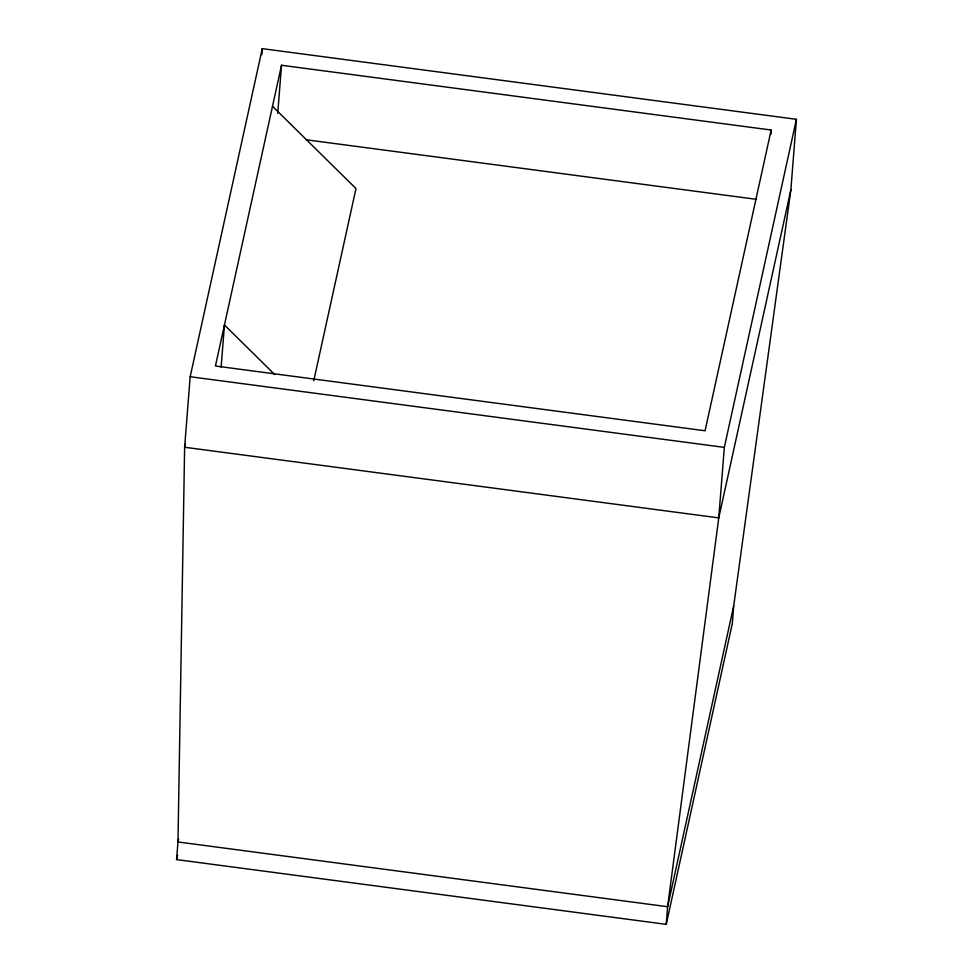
<?xml version="1.0" encoding="UTF-8"?>
<svg xmlns="http://www.w3.org/2000/svg" width="973" height="973" viewBox="0 0 973 973"><rect width="100%" height="100%" fill="white"/><g stroke="black" fill="none" stroke-linecap="round" stroke-linejoin="round"><path stroke-width="1.46" d="M190.173 376.733L184.627 447.252L177.974 841.961L176.587 859.585L666.225 924.35L732.304 623.608L733.691 605.972L790.867 189.808L796.413 119.302L262.26 48.65L190.173 376.733L724.326 447.385L796.413 119.302M221.139 367.003L224.447 324.994L274.751 374.581M261.798 54.646L262.26 48.65M277.743 113.269L281.513 65.264L771.151 130.029L770.798 134.529M666.225 924.35L667.612 906.727L718.767 517.891L724.326 447.385M185.284 444.272L184.627 447.252L718.767 517.891L790.867 189.808M281.513 65.264L215.434 366.006L705.072 430.771L771.151 130.029M178.631 838.994L177.974 841.961L667.612 906.727L733.691 605.972M176.587 859.585L177.56 855.145M313.768 380.686L355.984 188.555L272.501 106.276M306.094 139.759L756.556 199.343"/></g></svg>
